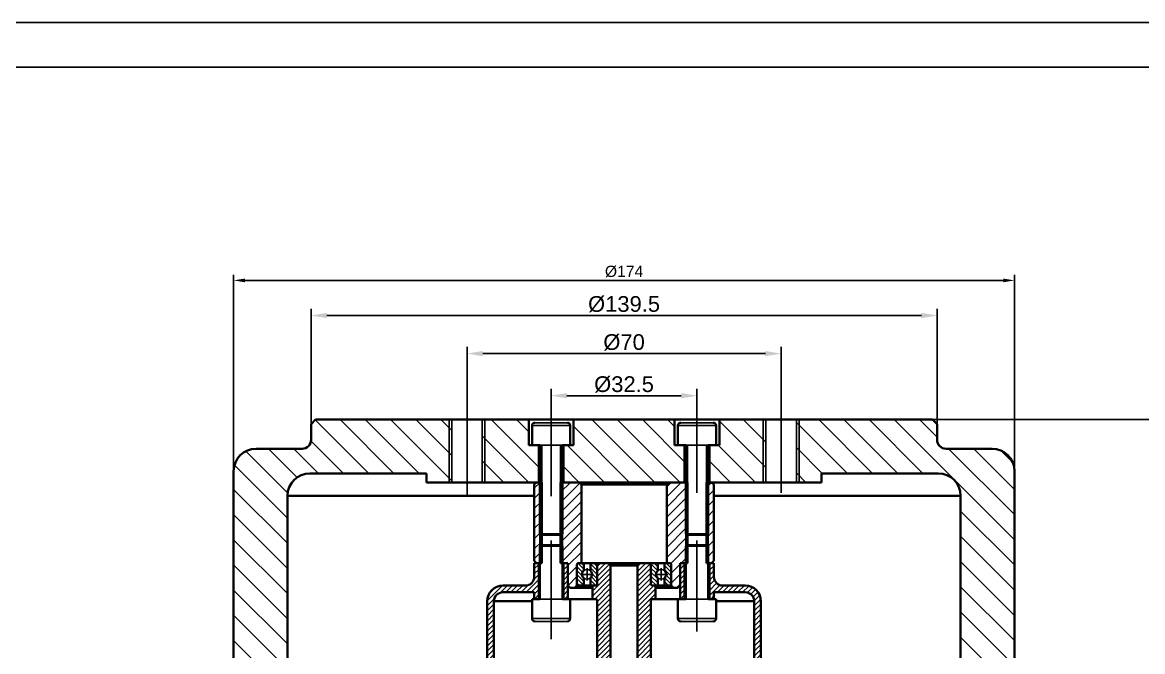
# Model space of a CAD drawing. Header units: millimetres. Extents: x 2848 to 3442, y 1297 to 1717.
# Drawn here: x 2993.1 to 3242.7, y 1576.8 to 1717 of the extents above; entities that cross this region are included whole.
import ezdxf

# ---------------------------------------------------------------- set-up
doc = ezdxf.new("R2010")
doc.units = ezdxf.units.MM
doc.styles.get("Standard").update_dxf_attribs({"font": 'arial.ttf'})
doc.dimstyles.new('ISO-25', dxfattribs={"dimtxt": 2.5, "dimasz": 2.5, "dimexe": 1.25, "dimexo": 0.625, "dimtad": 1, "dimtxsty": 'Standard', "dimcen": 2.5, "dimadec": 0, "dimazin": 0, "dimtfac": 1, "dimtmove": 0, "dimatfit": 3, "dimfxl": 1, "dimarcsym": 0})
doc.dimstyles.new('引线', dxfattribs={"dimtxt": 3.5, "dimasz": 3.5, "dimexe": 1.5, "dimexo": 0, "dimtad": 1, "dimtxsty": 'Standard', "dimcen": 2.5, "dimadec": 0, "dimazin": 0, "dimtfac": 1, "dimtmove": 0, "dimatfit": 3, "dimldrblk": 'DOTSMALL', "dimfxl": 1, "dimarcsym": 0})
pattern_1 = [(225, (2843.857, 1253.3804), (0.561266, -0.561266), [])]
pattern_2 = [(135, (2859.467, 1299.6973), (-2.80633, -2.80633), [])]

# ---------------------------------------------------------------- blocks, each defined once
blk = doc.blocks.new('*D3')
at = {"color": 0, "lineweight": -2, "transparency": 16777216}
for p, q in [((3194.15, 1628.52), (3267.07, 1628.52)), ((3265.57, 1625.02), (3265.57, 1454.02)), ((3194.15, 1450.52), (3267.07, 1450.52))]:
    blk.add_line(p, q, dxfattribs=at)
at = {"color": 0, "transparency": 16777216}
for points in [[(3264.99, 1625.02), (3266.16, 1625.02), (3265.57, 1628.52)], [(3264.99, 1454.02), (3266.16, 1454.02), (3265.57, 1450.52)]]:
    blk.add_solid(points, dxfattribs=at)
at = {"layer": 'Defpoints', "color": 0, "transparency": 16777216}
for p in [(3194.15, 1628.52), (3194.15, 1450.52), (3265.57, 1450.52)]:
    blk.add_point(p, dxfattribs=at)
at = {"color": 0, "transparency": 16777216, "insert": (3263.16, 1539.52), "char_height": 3.5, "attachment_point": 5, "rotation": 90}
blk.add_mtext('178', dxfattribs=at)
blk = doc.blocks.new('_DotSmall')
at = {"color": 0, "linetype": 'ByBlock', "const_width": 0.5}
blk.add_lwpolyline([(-0.0625, 0, 1), (0.0625, 0, 1)], format="xyb", close=True, dxfattribs=at)
blk = doc.blocks.new('*D9')
at = {"color": 0, "lineweight": -2, "transparency": 16777216}
for p, q in [((3057.38, 1625.77), (3057.38, 1653.2)), ((3196.88, 1625.77), (3196.88, 1653.2)), ((3060.88, 1651.7), (3193.38, 1651.7))]:
    blk.add_line(p, q, dxfattribs=at)
at = {"color": 0, "transparency": 16777216}
for points in [[(3060.88, 1652.28), (3060.88, 1651.12), (3057.38, 1651.7)], [(3193.38, 1652.28), (3193.38, 1651.12), (3196.88, 1651.7)]]:
    blk.add_solid(points, dxfattribs=at)
at = {"layer": 'Defpoints', "color": 0, "transparency": 16777216}
for p in [(3196.88, 1651.7), (3057.38, 1625.77), (3196.88, 1625.77)]:
    blk.add_point(p, dxfattribs=at)
at = {"color": 0, "transparency": 16777216, "insert": (3127.13, 1654.21), "char_height": 3.5, "attachment_point": 5}
blk.add_mtext('%%c139.5', dxfattribs=at)
blk = doc.blocks.new('*D10')
at = {"color": 0, "lineweight": -2, "transparency": 16777216}
for p, q in [((3092.13, 1628.52), (3092.13, 1644.71)), ((3095.63, 1643.21), (3158.63, 1643.21)), ((3162.13, 1628.52), (3162.13, 1644.71))]:
    blk.add_line(p, q, dxfattribs=at)
at = {"color": 0, "transparency": 16777216}
for points in [[(3095.63, 1643.79), (3095.63, 1642.63), (3092.13, 1643.21)], [(3158.63, 1643.79), (3158.63, 1642.63), (3162.13, 1643.21)]]:
    blk.add_solid(points, dxfattribs=at)
at = {"layer": 'Defpoints', "color": 0, "transparency": 16777216}
for p in [(3162.13, 1643.21), (3092.13, 1628.52), (3162.13, 1628.52)]:
    blk.add_point(p, dxfattribs=at)
at = {"color": 0, "transparency": 16777216, "insert": (3127.13, 1645.72), "char_height": 3.5, "attachment_point": 5}
blk.add_mtext('%%c70', dxfattribs=at)
blk = doc.blocks.new('*D11')
at = {"color": 0, "lineweight": -2, "transparency": 16777216}
for p, q in [((3110.88, 1628.52), (3110.88, 1635.33)), ((3143.38, 1628.52), (3143.38, 1635.33)), ((3114.38, 1633.83), (3139.88, 1633.83))]:
    blk.add_line(p, q, dxfattribs=at)
at = {"color": 0, "transparency": 16777216}
for points in [[(3114.38, 1634.42), (3114.38, 1633.25), (3110.88, 1633.83)], [(3139.88, 1634.42), (3139.88, 1633.25), (3143.38, 1633.83)]]:
    blk.add_solid(points, dxfattribs=at)
at = {"layer": 'Defpoints', "color": 0, "transparency": 16777216}
for p in [(3143.38, 1633.83), (3110.88, 1628.52), (3143.38, 1628.52)]:
    blk.add_point(p, dxfattribs=at)
at = {"color": 0, "transparency": 16777216, "insert": (3127.13, 1636.34), "char_height": 3.5, "attachment_point": 5}
blk.add_mtext('%%c32.5', dxfattribs=at)
blk = doc.blocks.new('*D14')
at = {"color": 0, "lineweight": -2, "transparency": 16777216}
for p, q in [((3040.13, 1617.64), (3040.13, 1660.78)), ((3214.13, 1617.64), (3214.13, 1660.78)), ((3042.63, 1659.53), (3211.63, 1659.53))]:
    blk.add_line(p, q, dxfattribs=at)
at = {"color": 0, "transparency": 16777216}
for points in [[(3042.63, 1659.94), (3042.63, 1659.11), (3040.13, 1659.53)], [(3211.63, 1659.94), (3211.63, 1659.11), (3214.13, 1659.53)]]:
    blk.add_solid(points, dxfattribs=at)
at = {"layer": 'Defpoints', "color": 0, "transparency": 16777216}
for p in [(3214.13, 1659.53), (3040.13, 1617.02), (3214.13, 1617.02)]:
    blk.add_point(p, dxfattribs=at)
at = {"color": 0, "transparency": 16777216, "insert": (3127.13, 1661.5), "char_height": 2.5, "attachment_point": 5}
blk.add_mtext('%%c174', dxfattribs=at)

msp = doc.modelspace()

# ---------------------------------------------------------------- hatches: boundary and pattern name
h = msp.add_hatch()
h.set_pattern_fill('ANSI31', color=256, scale=1.25, angle=90, style=2)
h.set_pattern_definition(pattern_2)
edge = h.paths.add_edge_path()
edge.add_line((3088.73, 1614.518), (3088.73, 1628.518))
edge.add_line((3088.73, 1628.518), (3058.38, 1628.518))
edge.add_line((3058.38, 1628.518), (3057.38, 1627.518))
edge.add_line((3057.38, 1627.518), (3057.38, 1624.018))
edge.add_arc((3055.38, 1624.018), 2, 270, 360, ccw=False)
edge.add_line((3055.38, 1622.018), (3045.13, 1622.018))
edge.add_arc((3045.13, 1617.018), 5, 90, 180)
edge.add_line((3040.13, 1617.018), (3040.13, 1475.518))
edge.add_arc((3042.13, 1475.518), 2, 180, 270)
edge.add_line((3042.13, 1473.518), (3050.13, 1473.518))
edge.add_line((3050.13, 1473.518), (3052.13, 1475.518))
edge.add_line((3052.13, 1475.518), (3052.13, 1524.018))
edge.add_arc((3054.63, 1524.018), 2.5, 90, 180, ccw=False)
edge.add_line((3054.63, 1526.518), (3061.13, 1526.518))
edge.add_line((3061.13, 1526.518), (3062.13, 1527.518))
edge.add_line((3062.13, 1527.518), (3062.13, 1533.518))
edge.add_line((3062.13, 1533.518), (3061.13, 1534.518))
edge.add_line((3061.13, 1534.518), (3052.13, 1534.518))
edge.add_line((3052.13, 1534.518), (3052.13, 1611.518))
edge.add_arc((3057.13, 1611.518), 5, 90, 180, ccw=False)
edge.add_line((3057.13, 1616.518), (3083.13, 1616.518))
edge.add_line((3083.13, 1616.518), (3083.13, 1614.518))
edge.add_line((3083.13, 1614.518), (3088.73, 1614.518))
h = msp.add_hatch()
h.set_pattern_fill('ANSI31', color=256, scale=1.25, angle=90, style=2)
h.set_pattern_definition(pattern_2)
h.paths.add_polyline_path([(3096.13, 1628.518), (3095.53, 1628.518), (3095.53, 1614.518), (3096.13, 1614.518)])
h = msp.add_hatch()
h.set_pattern_fill('ANSI31,_I', color=256, scale=1.25, angle=90, style=2)
h.set_pattern_definition(pattern_2)
h.paths.add_polyline_path([(3105.88, 1628.518), (3096.13, 1628.518), (3096.13, 1614.518), (3108.13, 1614.518), (3108.13, 1622.818), (3105.88, 1622.818)])
h = msp.add_hatch()
h.set_pattern_fill('ANSI31', color=256, scale=1.25, angle=90, style=2)
h.set_pattern_definition(pattern_2)
h.paths.add_polyline_path([(3140.63, 1614.518), (3140.63, 1622.818), (3138.38, 1622.818), (3138.38, 1628.518), (3115.88, 1628.518), (3115.88, 1622.818), (3113.63, 1622.818), (3113.63, 1614.518), (3117.13, 1614.518)])
h = msp.add_hatch()
h.set_pattern_fill('ANSI31', color=256, scale=1.25, angle=90, style=2)
h.set_pattern_definition(pattern_2)
h.paths.add_polyline_path([(3158.13, 1628.518), (3148.38, 1628.518), (3148.38, 1622.818), (3146.13, 1622.818), (3146.13, 1614.518), (3146.63, 1614.518), (3158.13, 1614.518)])
h = msp.add_hatch()
h.set_pattern_fill('ANSI31', color=256, scale=1.25, angle=90, style=2)
h.set_pattern_definition(pattern_2)
h.paths.add_polyline_path([(3158.73, 1628.518), (3158.13, 1628.518), (3158.13, 1614.518), (3158.73, 1614.518)])
h = msp.add_hatch()
h.set_pattern_fill('ANSI31', color=256, scale=1.25, angle=90, style=0)
h.set_pattern_definition(pattern_2)
h.paths.add_polyline_path([(3166.13, 1628.518), (3165.53, 1628.518), (3165.53, 1614.518), (3166.13, 1614.518)])
h.paths.add_polyline_path([(3196.88, 1627.518), (3195.88, 1628.518), (3166.13, 1628.518), (3166.13, 1614.518), (3171.13, 1614.518), (3171.13, 1616.518), (3197.13, 1616.518, -0.4142136), (3202.13, 1611.518), (3202.13, 1534.518), (3193.13, 1534.518), (3192.13, 1533.518), (3192.13, 1527.518), (3193.13, 1526.518), (3199.63, 1526.518, -0.4142136), (3202.13, 1524.018), (3202.13, 1505.018), (3202.13, 1475.518), (3204.13, 1473.518), (3212.13, 1473.518, 0.4142136), (3214.13, 1475.518), (3214.13, 1617.018, 0.4142136), (3209.13, 1622.018), (3198.88, 1622.018, -0.4142136), (3196.88, 1624.018)])
h = msp.add_hatch()
h.set_pattern_fill('ANSI31', color=256, scale=0.5, angle=180, style=0)
h.set_pattern_definition([(225, (2843.857, 1253.3804), (1.122532, -1.122532), [])])
h.paths.add_polyline_path([(3117.63, 1614.018), (3117.13, 1614.518), (3113.38, 1614.518), (3113.38, 1603.018), (3113.38, 1600.318), (3113.38, 1596.518), (3114.33, 1596.518), (3114.63, 1596.518), (3114.63, 1591.518), (3115.13, 1591.018), (3116.13, 1591.018), (3116.63, 1591.518), (3116.63, 1596.218, -0.4142136), (3116.93, 1596.518), (3117.63, 1596.518)])
h.paths.add_polyline_path([(3108.38, 1614.518), (3107.63, 1614.518), (3107.13, 1614.018), (3107.13, 1597.018), (3107.63, 1596.518), (3108.13, 1596.518), (3108.38, 1596.518), (3108.38, 1600.318), (3108.38, 1603.018)])
h.paths.add_polyline_path([(3108.78, 1602.818), (3108.58, 1602.818), (3108.38, 1603.018), (3108.38, 1600.318), (3108.58, 1600.518), (3108.78, 1600.518)])
h.paths.add_polyline_path([(3113.38, 1603.018), (3113.18, 1602.818), (3112.98, 1602.818), (3112.98, 1600.518), (3113.18, 1600.518), (3113.38, 1600.318)])
h.paths.add_polyline_path([(3113.38, 1614.518), (3112.98, 1614.518), (3112.98, 1602.818), (3113.18, 1602.818), (3113.38, 1603.018)])
h.paths.add_polyline_path([(3108.78, 1614.518), (3108.38, 1614.518), (3108.38, 1603.018), (3108.58, 1602.818), (3108.78, 1602.818)])
h.paths.add_polyline_path([(3140.88, 1614.518), (3137.13, 1614.518), (3136.63, 1614.018), (3136.63, 1596.518), (3137.33, 1596.518, -0.4142136), (3137.63, 1596.218), (3137.63, 1591.818), (3137.63, 1591.518), (3138.13, 1591.018), (3139.13, 1591.018), (3139.63, 1591.518), (3139.63, 1596.518), (3140.63, 1596.518), (3140.88, 1596.518), (3140.88, 1600.318), (3140.88, 1603.018)])
h.paths.add_polyline_path([(3141.28, 1602.818), (3141.08, 1602.818), (3140.88, 1603.018), (3140.88, 1600.318), (3141.08, 1600.518), (3141.28, 1600.518)])
h.paths.add_polyline_path([(3141.28, 1600.518), (3141.08, 1600.518), (3140.88, 1600.318), (3140.88, 1596.518), (3141.28, 1596.518)])
h.paths.add_polyline_path([(3145.88, 1600.318), (3145.68, 1600.518), (3145.48, 1600.518), (3145.48, 1596.518), (3145.88, 1596.518)])
h.paths.add_polyline_path([(3147.13, 1614.018), (3146.63, 1614.518), (3145.88, 1614.518), (3145.88, 1603.018), (3145.88, 1600.318), (3145.88, 1596.518), (3146.63, 1596.518), (3147.13, 1597.018)])
h.paths.add_polyline_path([(3145.88, 1603.018), (3145.68, 1602.818), (3145.48, 1602.818), (3145.48, 1600.518), (3145.68, 1600.518), (3145.88, 1600.318)])
h.paths.add_polyline_path([(3145.88, 1614.518), (3145.48, 1614.518), (3145.48, 1602.818), (3145.68, 1602.818), (3145.88, 1603.018)])
h = msp.add_hatch()
h.set_pattern_fill('ANSI31', color=256, scale=0.25, angle=180, style=0)
h.set_pattern_definition(pattern_1)
h.paths.add_polyline_path([(3100.13, 1590.018), (3107.13, 1590.018), (3107.13, 1588.518), (3108.13, 1588.518), (3108.13, 1596.518), (3107.13, 1596.518), (3107.13, 1593.518, -0.4142136), (3105.13, 1591.518), (3100.13, 1591.518, 0.4142136), (3096.63, 1588.018), (3096.63, 1541.518), (3098.13, 1541.518), (3098.13, 1588.018, -0.4142136)])
h.paths.add_polyline_path([(3114.63, 1596.218, 0.4142136), (3114.33, 1596.518), (3113.63, 1596.518), (3113.63, 1588.518), (3114.63, 1588.518)])
h.paths.add_polyline_path([(3140.63, 1596.518), (3139.93, 1596.518, 0.4142136), (3139.63, 1596.218), (3139.63, 1588.518), (3140.63, 1588.518)])
h.paths.add_polyline_path([(3154.13, 1591.518), (3149.13, 1591.518, -0.4142136), (3147.13, 1593.518), (3147.13, 1596.518), (3146.13, 1596.518), (3146.13, 1588.518), (3147.13, 1588.518), (3147.13, 1590.018), (3154.13, 1590.018, -0.4142136), (3156.13, 1588.018), (3156.13, 1541.518), (3157.63, 1541.518), (3157.63, 1588.018, 0.4142136)])
h = msp.add_hatch()
h.set_pattern_fill('ANSI31', color=256, scale=0.25, angle=180, style=0)
h.set_pattern_definition(pattern_1)
h.paths.add_polyline_path([(3108.13, 1558.718, 0.4095725), (3107.835, 1559.018, 0.0039679), (3107.83, 1559.018), (3106.63, 1559.018), (3106.13, 1558.518), (3106.13, 1555.018), (3108.13, 1555.018)])
h.paths.add_polyline_path([(3133.13, 1588.218, -0.4142136), (3133.43, 1588.518), (3134.13, 1588.518), (3134.13, 1591.518), (3133.43, 1591.518, -0.4142136), (3133.13, 1591.818), (3133.13, 1596.018), (3132.63, 1596.518), (3130.63, 1596.518), (3130.13, 1596.018), (3130.13, 1555.518), (3130.63, 1555.018), (3131.03, 1555.018), (3148.13, 1555.018), (3148.13, 1558.518), (3147.63, 1559.018), (3134.13, 1559.018, -0.4142136), (3133.13, 1560.018)])
h.paths.add_polyline_path([(3124.13, 1596.018), (3123.63, 1596.518), (3121.63, 1596.518), (3121.13, 1596.018), (3121.13, 1591.818, -0.4142136), (3120.83, 1591.518), (3120.13, 1591.518), (3120.13, 1588.518), (3120.83, 1588.518, -0.4142136), (3121.13, 1588.218), (3121.13, 1560.018, -0.4142136), (3120.13, 1559.018), (3111.43, 1559.018, 0.4142136), (3111.13, 1558.718), (3111.13, 1555.018), (3121.63, 1555.018), (3123.63, 1555.018), (3124.13, 1555.518)])
h = msp.add_hatch()
h.set_pattern_fill('ANSI31', color=256, scale=0.2, angle=270, style=0)
h.set_pattern_definition([(315, (2843.857, 1253.3804), (0.4490128, 0.4490128), [])])
h.paths.add_polyline_path([(3116.63, 1591.818, 0.4142136), (3116.93, 1591.518), (3118.13, 1591.518), (3118.13, 1593.193, -0.4423917), (3118.13, 1594.843), (3118.13, 1596.518), (3116.93, 1596.518, 0.4142136), (3116.63, 1596.218)])
h.paths.add_polyline_path([(3121.13, 1596.218, 0.4142136), (3120.83, 1596.518), (3119.63, 1596.518), (3119.63, 1594.843, -0.4423917), (3119.63, 1593.193), (3119.63, 1591.518), (3120.83, 1591.518, 0.4142136), (3121.13, 1591.818)])
h.paths.add_polyline_path([(3134.63, 1596.518), (3133.43, 1596.518, 0.4142136), (3133.13, 1596.218), (3133.13, 1591.818, 0.4142136), (3133.43, 1591.518), (3134.63, 1591.518), (3134.63, 1593.193, -0.4423917), (3134.63, 1594.843)])
h.paths.add_polyline_path([(3137.63, 1596.218, 0.4142136), (3137.33, 1596.518), (3136.13, 1596.518), (3136.13, 1594.843, -0.4423917), (3136.13, 1593.193), (3136.13, 1591.518), (3137.33, 1591.518, 0.4142136), (3137.63, 1591.818)])

# ---------------------------------------------------------------- linework, layer by layer
for p, q in [((2847.726, 1717.027), (3441.726, 1717.027)), ((3431.726, 1707.027), (2867.726, 1707.027)), ((3092.13, 1630.499), (3092.13, 1611.518)), ((3110.88, 1631.274), (3110.88, 1611.453)), ((3143.38, 1631.786), (3143.38, 1612.215)), ((3162.13, 1630.47), (3162.13, 1612.205)), ((3088.13, 1628.518), (3088.13, 1614.518)), ((3088.73, 1628.518), (3088.73, 1614.518)), ((3095.53, 1628.518), (3095.53, 1614.518)), ((3096.13, 1628.518), (3096.13, 1614.518)), ((3107.255, 1627.818), (3114.505, 1627.818)), ((3139.755, 1627.818), (3147.005, 1627.818)), ((3158.13, 1628.518), (3158.13, 1614.518)), ((3158.73, 1628.518), (3158.73, 1614.518)), ((3165.53, 1628.518), (3165.53, 1614.518)), ((3165.53, 1628.518), (3195.88, 1628.518)), ((3166.13, 1628.518), (3166.13, 1614.518)), ((3106.63, 1627.193), (3115.13, 1627.193)), ((3139.13, 1627.193), (3147.63, 1627.193)), ((3108.58, 1622.818), (3108.38, 1622.818)), ((3108.38, 1622.818), (3113.38, 1622.818)), ((3108.78, 1614.518), (3108.78, 1622.618)), ((3112.98, 1614.518), (3112.98, 1622.618)), ((3113.18, 1622.818), (3113.38, 1622.818)), ((3141.08, 1622.818), (3140.88, 1622.818)), ((3140.88, 1622.818), (3146.13, 1622.818)), ((3141.28, 1614.518), (3141.28, 1622.618)), ((3145.48, 1614.518), (3145.48, 1622.618)), ((3145.68, 1622.818), (3145.88, 1622.818)), ((3165.53, 1614.518), (3171.13, 1614.518)), ((3108.38, 1603.018), (3108.38, 1600.318)), ((3108.38, 1603.018), (3113.38, 1603.018)), ((3113.38, 1603.018), (3113.38, 1600.318)), ((3140.88, 1603.018), (3140.88, 1600.318)), ((3140.88, 1603.018), (3145.88, 1603.018)), ((3145.88, 1603.018), (3145.88, 1600.318)), ((3108.38, 1600.318), (3113.38, 1600.318)), ((3110.88, 1601.53), (3110.88, 1579.554)), ((3140.88, 1600.318), (3145.88, 1600.318)), ((3143.38, 1601.53), (3143.38, 1581.245)), ((3118.88, 1595.365), (3118.88, 1592.68)), ((3135.38, 1595.36), (3135.38, 1592.676)), ((3117.497, 1594.018), (3120.351, 1594.018)), ((3133.997, 1594.013), (3136.851, 1594.013)), ((3108.38, 1588.518), (3113.38, 1588.518)), ((3140.88, 1588.518), (3146.13, 1588.518)), ((3106.63, 1584.143), (3115.13, 1584.143)), ((3107.255, 1583.518), (3114.505, 1583.518)), ((3139.13, 1584.143), (3147.63, 1584.143)), ((3139.755, 1583.518), (3147.005, 1583.518))]:
    msp.add_line(p, q)
at = {"linetype": 'Continuous', "lineweight": 35}
for p, q in [((3058.38, 1628.518), (3057.38, 1627.518)), ((3105.88, 1628.518), (3058.38, 1628.518)), ((3105.88, 1628.518), (3105.88, 1622.818)), ((3115.88, 1628.518), (3105.88, 1628.518)), ((3115.88, 1622.818), (3115.88, 1628.518)), ((3138.38, 1628.518), (3115.88, 1628.518)), ((3138.38, 1628.518), (3138.38, 1622.818)), ((3148.38, 1628.518), (3138.38, 1628.518)), ((3148.38, 1622.818), (3148.38, 1628.518)), ((3195.88, 1628.518), (3148.38, 1628.518)), ((3196.88, 1627.518), (3195.88, 1628.518)), ((3057.38, 1627.518), (3057.38, 1624.018)), ((3106.63, 1622.818), (3106.63, 1627.193)), ((3115.13, 1627.193), (3115.13, 1622.818)), ((3139.13, 1622.818), (3139.13, 1627.193)), ((3147.63, 1627.193), (3147.63, 1622.818)), ((3196.88, 1624.018), (3196.88, 1627.518)), ((3105.88, 1622.818), (3108.13, 1622.818)), ((3106.63, 1622.818), (3108.38, 1622.818)), ((3108.13, 1622.818), (3108.13, 1614.518)), ((3108.38, 1603.018), (3108.38, 1622.818)), ((3113.38, 1622.818), (3115.13, 1622.818)), ((3113.38, 1622.818), (3113.38, 1603.018)), ((3113.63, 1614.518), (3113.63, 1622.818)), ((3113.63, 1622.818), (3115.88, 1622.818)), ((3138.38, 1622.818), (3140.63, 1622.818)), ((3139.13, 1622.818), (3140.88, 1622.818)), ((3140.63, 1622.818), (3140.63, 1614.518)), ((3140.88, 1603.018), (3140.88, 1622.818)), ((3145.88, 1622.818), (3147.63, 1622.818)), ((3145.88, 1622.818), (3145.88, 1603.018)), ((3146.13, 1614.518), (3146.13, 1622.818)), ((3146.13, 1622.818), (3148.38, 1622.818)), ((3055.38, 1622.018), (3045.13, 1622.018)), ((3209.13, 1622.018), (3198.88, 1622.018)), ((3040.13, 1617.018), (3040.13, 1475.518)), ((3057.13, 1616.518), (3083.13, 1616.518)), ((3083.13, 1616.518), (3083.13, 1614.518)), ((3171.13, 1614.518), (3171.13, 1616.518)), ((3171.13, 1616.518), (3197.13, 1616.518)), ((3214.13, 1475.518), (3214.13, 1617.018)), ((3083.13, 1614.518), (3108.13, 1614.518)), ((3107.63, 1614.518), (3107.13, 1614.018)), ((3107.13, 1597.018), (3107.13, 1614.018)), ((3108.78, 1614.518), (3107.63, 1614.518)), ((3108.78, 1614.518), (3108.78, 1596.518)), ((3112.98, 1596.518), (3112.98, 1614.518)), ((3117.13, 1614.518), (3112.98, 1614.518)), ((3113.63, 1614.518), (3140.63, 1614.518)), ((3117.63, 1614.018), (3117.13, 1614.518)), ((3117.63, 1596.518), (3117.63, 1614.018)), ((3136.63, 1614.018), (3117.63, 1614.018)), ((3137.13, 1614.518), (3136.63, 1614.018)), ((3136.63, 1614.018), (3136.63, 1596.518)), ((3141.28, 1614.518), (3137.13, 1614.518)), ((3141.28, 1614.518), (3141.28, 1596.518)), ((3145.48, 1596.518), (3145.48, 1614.518)), ((3146.63, 1614.518), (3145.48, 1614.518)), ((3146.13, 1614.518), (3171.13, 1614.518)), ((3147.13, 1614.018), (3146.63, 1614.518)), ((3147.13, 1614.018), (3147.13, 1597.018)), ((3052.13, 1534.518), (3052.13, 1611.518)), ((3107.13, 1611.518), (3052.13, 1611.518)), ((3202.13, 1611.518), (3147.13, 1611.518)), ((3202.13, 1611.518), (3202.13, 1534.518)), ((3108.38, 1603.018), (3108.58, 1602.818)), ((3108.58, 1602.818), (3113.18, 1602.818)), ((3113.18, 1602.818), (3113.38, 1603.018)), ((3140.88, 1603.018), (3141.08, 1602.818)), ((3141.08, 1602.818), (3145.68, 1602.818)), ((3145.68, 1602.818), (3145.88, 1603.018)), ((3108.58, 1600.518), (3108.38, 1600.318)), ((3108.38, 1588.518), (3108.38, 1600.318)), ((3113.18, 1600.518), (3108.58, 1600.518)), ((3113.38, 1600.318), (3113.18, 1600.518)), ((3113.38, 1600.318), (3113.38, 1588.518)), ((3141.08, 1600.518), (3140.88, 1600.318)), ((3140.88, 1588.518), (3140.88, 1600.318)), ((3145.68, 1600.518), (3141.08, 1600.518)), ((3145.88, 1600.318), (3145.68, 1600.518)), ((3145.88, 1600.318), (3145.88, 1588.518)), ((3107.13, 1597.018), (3107.63, 1596.518)), ((3107.13, 1593.518), (3107.13, 1596.518)), ((3108.13, 1596.518), (3107.13, 1596.518)), ((3108.78, 1596.518), (3107.63, 1596.518)), ((3108.13, 1596.518), (3108.13, 1588.518)), ((3114.33, 1596.518), (3112.98, 1596.518)), ((3113.63, 1588.518), (3113.63, 1596.518)), ((3114.63, 1596.518), (3113.63, 1596.518)), ((3114.63, 1596.518), (3114.63, 1588.518)), ((3114.63, 1591.518), (3114.63, 1596.218)), ((3116.63, 1591.518), (3116.63, 1596.218)), ((3116.63, 1591.818), (3116.63, 1596.218)), ((3117.63, 1596.518), (3116.93, 1596.518)), ((3116.93, 1596.518), (3118.13, 1596.518)), ((3118.13, 1596.518), (3118.13, 1594.843)), ((3118.13, 1596.518), (3119.63, 1596.518)), ((3119.63, 1594.843), (3119.63, 1596.518)), ((3119.63, 1596.518), (3120.83, 1596.518)), ((3120.83, 1596.518), (3121.63, 1596.518)), ((3121.63, 1596.518), (3121.13, 1596.018)), ((3121.13, 1596.218), (3121.13, 1591.818)), ((3121.33, 1596.218), (3121.13, 1596.218)), ((3121.13, 1591.818), (3121.13, 1596.018)), ((3123.63, 1596.518), (3121.63, 1596.518)), ((3124.13, 1596.018), (3123.63, 1596.518)), ((3123.63, 1596.518), (3130.63, 1596.518)), ((3124.13, 1555.518), (3124.13, 1596.018)), ((3130.13, 1596.018), (3124.13, 1596.018)), ((3130.63, 1596.518), (3130.13, 1596.018)), ((3130.13, 1596.018), (3130.13, 1555.518)), ((3132.63, 1596.518), (3130.63, 1596.518)), ((3133.13, 1596.018), (3132.63, 1596.518)), ((3132.63, 1596.518), (3133.43, 1596.518)), ((3133.13, 1596.218), (3132.93, 1596.218)), ((3133.13, 1591.818), (3133.13, 1596.218)), ((3133.13, 1596.018), (3133.13, 1591.818)), ((3133.43, 1596.518), (3134.63, 1596.518)), ((3134.63, 1596.518), (3134.63, 1594.843)), ((3134.63, 1596.518), (3136.13, 1596.518)), ((3136.13, 1594.843), (3136.13, 1596.518)), ((3136.13, 1596.518), (3137.33, 1596.518)), ((3137.33, 1596.518), (3136.63, 1596.518)), ((3137.63, 1596.218), (3137.63, 1591.518)), ((3137.63, 1596.218), (3137.63, 1591.818)), ((3139.63, 1588.518), (3139.63, 1596.518)), ((3140.63, 1596.518), (3139.63, 1596.518)), ((3139.63, 1596.218), (3139.63, 1591.518)), ((3141.28, 1596.518), (3139.93, 1596.518)), ((3140.63, 1596.518), (3140.63, 1588.518)), ((3146.63, 1596.518), (3145.48, 1596.518)), ((3146.13, 1588.518), (3146.13, 1596.518)), ((3147.13, 1596.518), (3146.13, 1596.518)), ((3146.63, 1596.518), (3147.13, 1597.018)), ((3147.13, 1596.518), (3147.13, 1593.518)), ((3118.13, 1593.193), (3118.13, 1591.518)), ((3119.63, 1591.518), (3119.63, 1593.193)), ((3134.63, 1593.193), (3134.63, 1591.518)), ((3136.13, 1591.518), (3136.13, 1593.193)), ((3100.13, 1591.518), (3105.13, 1591.518)), ((3114.63, 1591.518), (3115.13, 1591.018)), ((3116.13, 1591.018), (3115.13, 1591.018)), ((3116.13, 1591.018), (3116.63, 1591.518)), ((3120.13, 1591.018), (3116.13, 1591.018)), ((3116.63, 1591.518), (3116.93, 1591.518)), ((3118.13, 1591.518), (3116.93, 1591.518)), ((3118.13, 1591.518), (3119.63, 1591.518)), ((3120.83, 1591.518), (3119.63, 1591.518)), ((3120.13, 1591.518), (3120.13, 1588.518)), ((3120.83, 1591.518), (3120.13, 1591.518)), ((3134.13, 1591.518), (3133.43, 1591.518)), ((3134.63, 1591.518), (3133.43, 1591.518)), ((3134.13, 1588.518), (3134.13, 1591.518)), ((3138.13, 1591.018), (3134.13, 1591.018)), ((3134.63, 1591.518), (3136.13, 1591.518)), ((3137.33, 1591.518), (3136.13, 1591.518)), ((3137.33, 1591.518), (3137.63, 1591.518)), ((3137.63, 1591.518), (3138.13, 1591.018)), ((3139.13, 1591.018), (3138.13, 1591.018)), ((3139.13, 1591.018), (3139.63, 1591.518)), ((3149.13, 1591.518), (3154.13, 1591.518)), ((3096.63, 1541.518), (3096.63, 1588.018)), ((3098.13, 1541.518), (3098.13, 1588.018)), ((3098.13, 1588.018), (3106.63, 1588.018)), ((3100.13, 1590.018), (3107.13, 1590.018)), ((3106.63, 1584.143), (3106.63, 1588.518)), ((3108.38, 1588.518), (3106.63, 1588.518)), ((3107.13, 1588.518), (3107.13, 1590.018)), ((3107.13, 1588.518), (3108.13, 1588.518)), ((3115.13, 1588.518), (3113.38, 1588.518)), ((3113.63, 1588.518), (3114.63, 1588.518)), ((3115.13, 1588.518), (3115.13, 1584.143)), ((3115.13, 1588.518), (3119.426, 1588.518)), ((3119.426, 1588.518), (3120.13, 1588.518)), ((3120.83, 1588.518), (3120.13, 1588.518)), ((3121.13, 1560.018), (3121.13, 1588.218)), ((3133.13, 1588.218), (3133.13, 1560.018)), ((3134.13, 1588.518), (3133.43, 1588.518)), ((3134.13, 1588.518), (3134.834, 1588.518)), ((3134.834, 1588.518), (3139.13, 1588.518)), ((3139.13, 1584.143), (3139.13, 1588.518)), ((3140.88, 1588.518), (3139.13, 1588.518)), ((3139.63, 1588.518), (3140.63, 1588.518)), ((3147.63, 1588.518), (3145.88, 1588.518)), ((3146.13, 1588.518), (3147.13, 1588.518)), ((3147.13, 1590.018), (3147.13, 1588.518)), ((3147.13, 1590.018), (3154.13, 1590.018)), ((3147.63, 1588.518), (3147.63, 1584.143)), ((3147.63, 1588.018), (3156.13, 1588.018)), ((3156.13, 1588.018), (3156.13, 1541.518)), ((3157.63, 1588.018), (3157.63, 1541.518))]:
    msp.add_line(p, q, dxfattribs=at)
for centre in [(3118.88, 1594.018), (3135.38, 1594.018)]:
    msp.add_circle(centre, 1.1)
for centre, radius, start, end in [((3107.255, 1627.193), 0.625, 90, 180), ((3114.505, 1627.193), 0.625, 0, 90), ((3139.755, 1627.193), 0.625, 90, 180), ((3147.005, 1627.193), 0.625, 0, 90), ((3055.38, 1624.018), 2, 270, 0), ((3198.88, 1624.018), 2, 180, 270), ((3045.13, 1617.018), 5, 90, 180), ((3209.13, 1617.018), 5, 0, 90), ((3057.13, 1611.518), 5, 90, 180), ((3197.13, 1611.518), 5, 0, 90), ((3114.33, 1596.218), 0.3, 0, 90), ((3116.93, 1596.218), 0.3, 90, 180), ((3120.83, 1596.218), 0.3, 0, 90), ((3133.43, 1596.218), 0.3, 90, 180), ((3137.33, 1596.218), 0.3, 0, 90), ((3139.93, 1596.218), 0.3, 90, 180), ((3105.13, 1593.518), 2, 270, 0), ((3118.88, 1594.018), 1.115, 132.27159, 227.72841), ((3118.88, 1594.018), 1.115, 312.27159, 47.72841), ((3135.38, 1594.018), 1.115, 132.27159, 227.72841), ((3135.38, 1594.018), 1.115, 312.27159, 47.72841), ((3149.13, 1593.518), 2, 180, 270), ((3100.13, 1588.018), 3.5, 90, 180), ((3116.93, 1591.818), 0.3, 180, 270), ((3120.83, 1591.818), 0.3, 270, 0), ((3133.43, 1591.818), 0.3, 180, 270), ((3137.33, 1591.818), 0.3, 270, 0), ((3154.13, 1588.018), 3.5, 0, 90), ((3100.13, 1588.018), 2, 90, 180), ((3120.83, 1588.218), 0.3, 0, 90), ((3133.43, 1588.218), 0.3, 90, 180), ((3154.13, 1588.018), 2, 0, 90), ((3107.255, 1584.143), 0.625, 180, 270), ((3114.505, 1584.143), 0.625, 270, 0), ((3139.755, 1584.143), 0.625, 180, 270), ((3147.005, 1584.143), 0.625, 270, 0)]:
    msp.add_arc(centre, radius, start, end, dxfattribs=at)
for centre, start, end in [((3108.58, 1622.618), 0, 90), ((3113.18, 1622.618), 90, 180), ((3141.08, 1622.618), 0, 90), ((3145.68, 1622.618), 90, 180)]:
    msp.add_arc(centre, 0.2, start, end)

# ---------------------------------------------------------------- dimensions: what is measured, and where the dimension line sits
for base, p1, p2, dimstyle, override, picture, middle in [((3214.13, 1659.525), (3040.13, 1617.018), (3214.13, 1617.018), 'ISO-25', {"dimpost": '%%c<>'}, '*D14', (3127.13, 1661.497)), ((3196.88, 1651.701), (3057.38, 1625.768), (3196.88, 1625.768), '引线', {"dimdsep": 46, "dimpost": '%%c<>'}, '*D9', (3127.13, 1654.211)), ((3162.13, 1643.209), (3092.13, 1628.518), (3162.13, 1628.518), '引线', {"dimdsep": 46, "dimpost": '%%c<>'}, '*D10', (3127.13, 1645.719)), ((3143.38, 1633.832), (3110.88, 1628.518), (3143.38, 1628.518), '引线', {"dimdsep": 46, "dimpost": '%%c<>'}, '*D11', (3127.13, 1636.342))]:
    dim = msp.add_linear_dim(base=base, p1=p1, p2=p2, dimstyle=dimstyle, override=override)
    dim.commit()
    dim.dimension.update_dxf_attribs({"geometry": picture, "text_midpoint": middle})
dim = msp.add_linear_dim(base=(3265.575, 1450.518), p1=(3194.149, 1628.518), p2=(3194.149, 1450.518), angle=90, dimstyle='引线')
dim.commit()
dim.dimension.update_dxf_attribs({"geometry": '*D3', "text_midpoint": (3263.163, 1539.518)})

doc.saveas('drawing.dxf')
